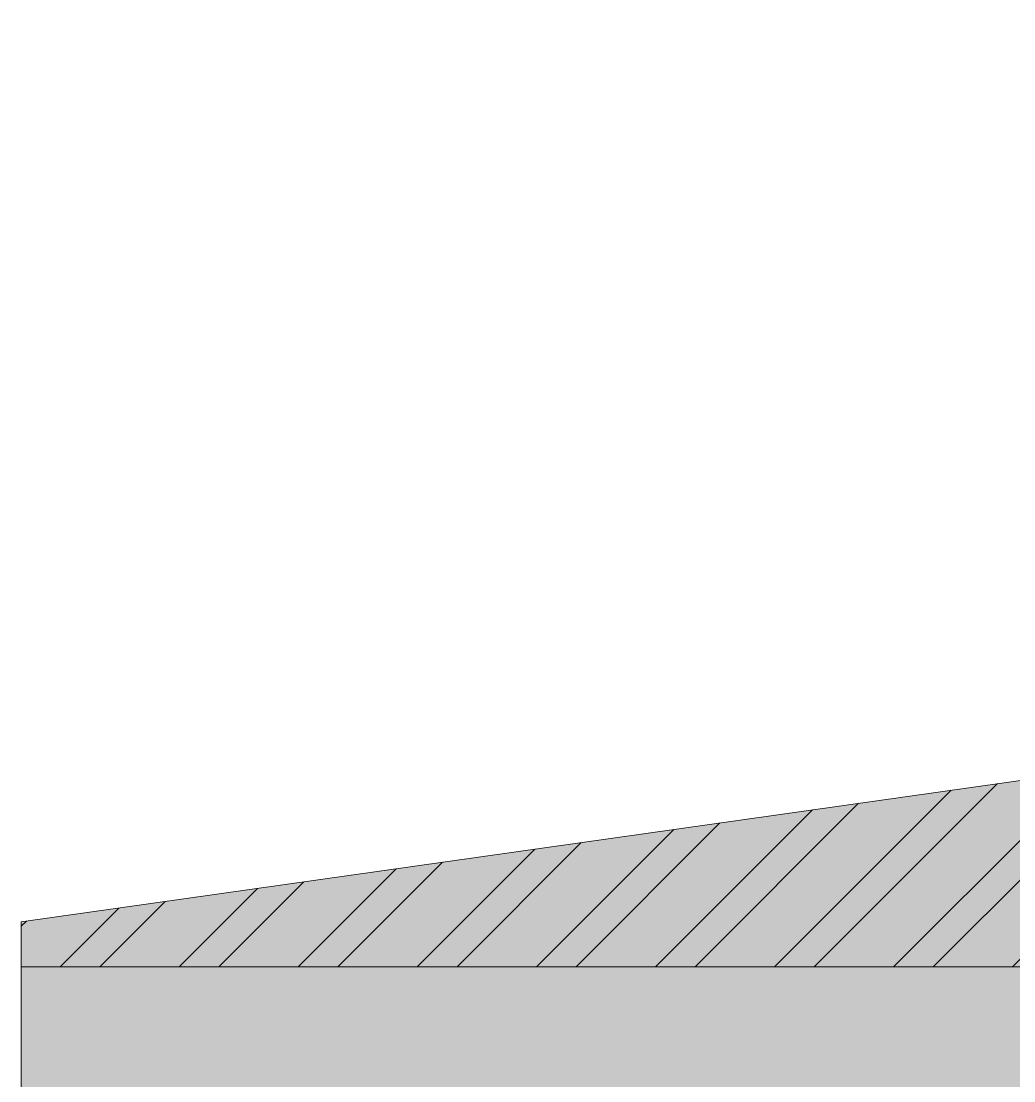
# Model space of a CAD drawing. Header units: inches. Extents: x 17 to 458, y 103 to 566.
# Drawn here: x 389.61 to 398.91, y 251.75 to 261.68 of the extents above; entities that cross this region are included whole.
import ezdxf

# ---------------------------------------------------------------- set-up
doc = ezdxf.new("R2010")
doc.units = ezdxf.units.IN
doc.header["$MEASUREMENT"] = 0

msp = doc.modelspace()

# ---------------------------------------------------------------- hatches: boundary and pattern name
at = {"lineweight": 0, "true_color": 0xcd6928}
h = msp.add_hatch(color=32, dxfattribs=at)
h.dxf.hatch_style = 1
h.paths.add_polyline_path([(412.45821, 256.47505), (389.60976, 253.23949), (389.60976, 252.81862), (456.94882, 252.81862), (456.94882, 253.23949), (434.34954, 256.23968, 0.4864023)])
at = {"lineweight": 0, "true_color": 0xf8d731}
h = msp.add_hatch(dxfattribs=at)
h.set_pattern_fill('ANSI32', color=40, scale=2.104346)
h.set_pattern_definition([(45, (60.07, 198.5654), (-0.5579989, 0.5579989), []), (45, (60.442, 198.5654), (-0.5579989, 0.5579989), [])])
h.paths.add_polyline_path([(456.94882, 252.81862), (456.94882, 253.23949), (434.34954, 256.23968, 0.4864023), (412.45821, 256.47505), (389.60976, 253.23949), (389.60976, 252.81862)])
at = {"lineweight": 0, "true_color": 0xcd6928}
h = msp.add_hatch(color=32, dxfattribs=at)
h.dxf.hatch_style = 1
h.paths.add_polyline_path([(389.60976, 252.81862), (389.60976, 250.29341), (456.94882, 250.29341), (456.94882, 252.81862)])

# ---------------------------------------------------------------- linework, layer by layer
at = {"color": 6, "lineweight": 0}
for p, q in [((412.45821, 256.47505), (389.60976, 253.23949)), ((389.60976, 252.81862), (389.60976, 253.23949)), ((389.60976, 252.81862), (456.94882, 252.81862))]:
    msp.add_line(p, q, dxfattribs=at)
at = {"lineweight": 0}
msp.add_line((389.60976, 249.6621), (389.60976, 252.81862), dxfattribs=at)

doc.saveas('drawing.dxf')
